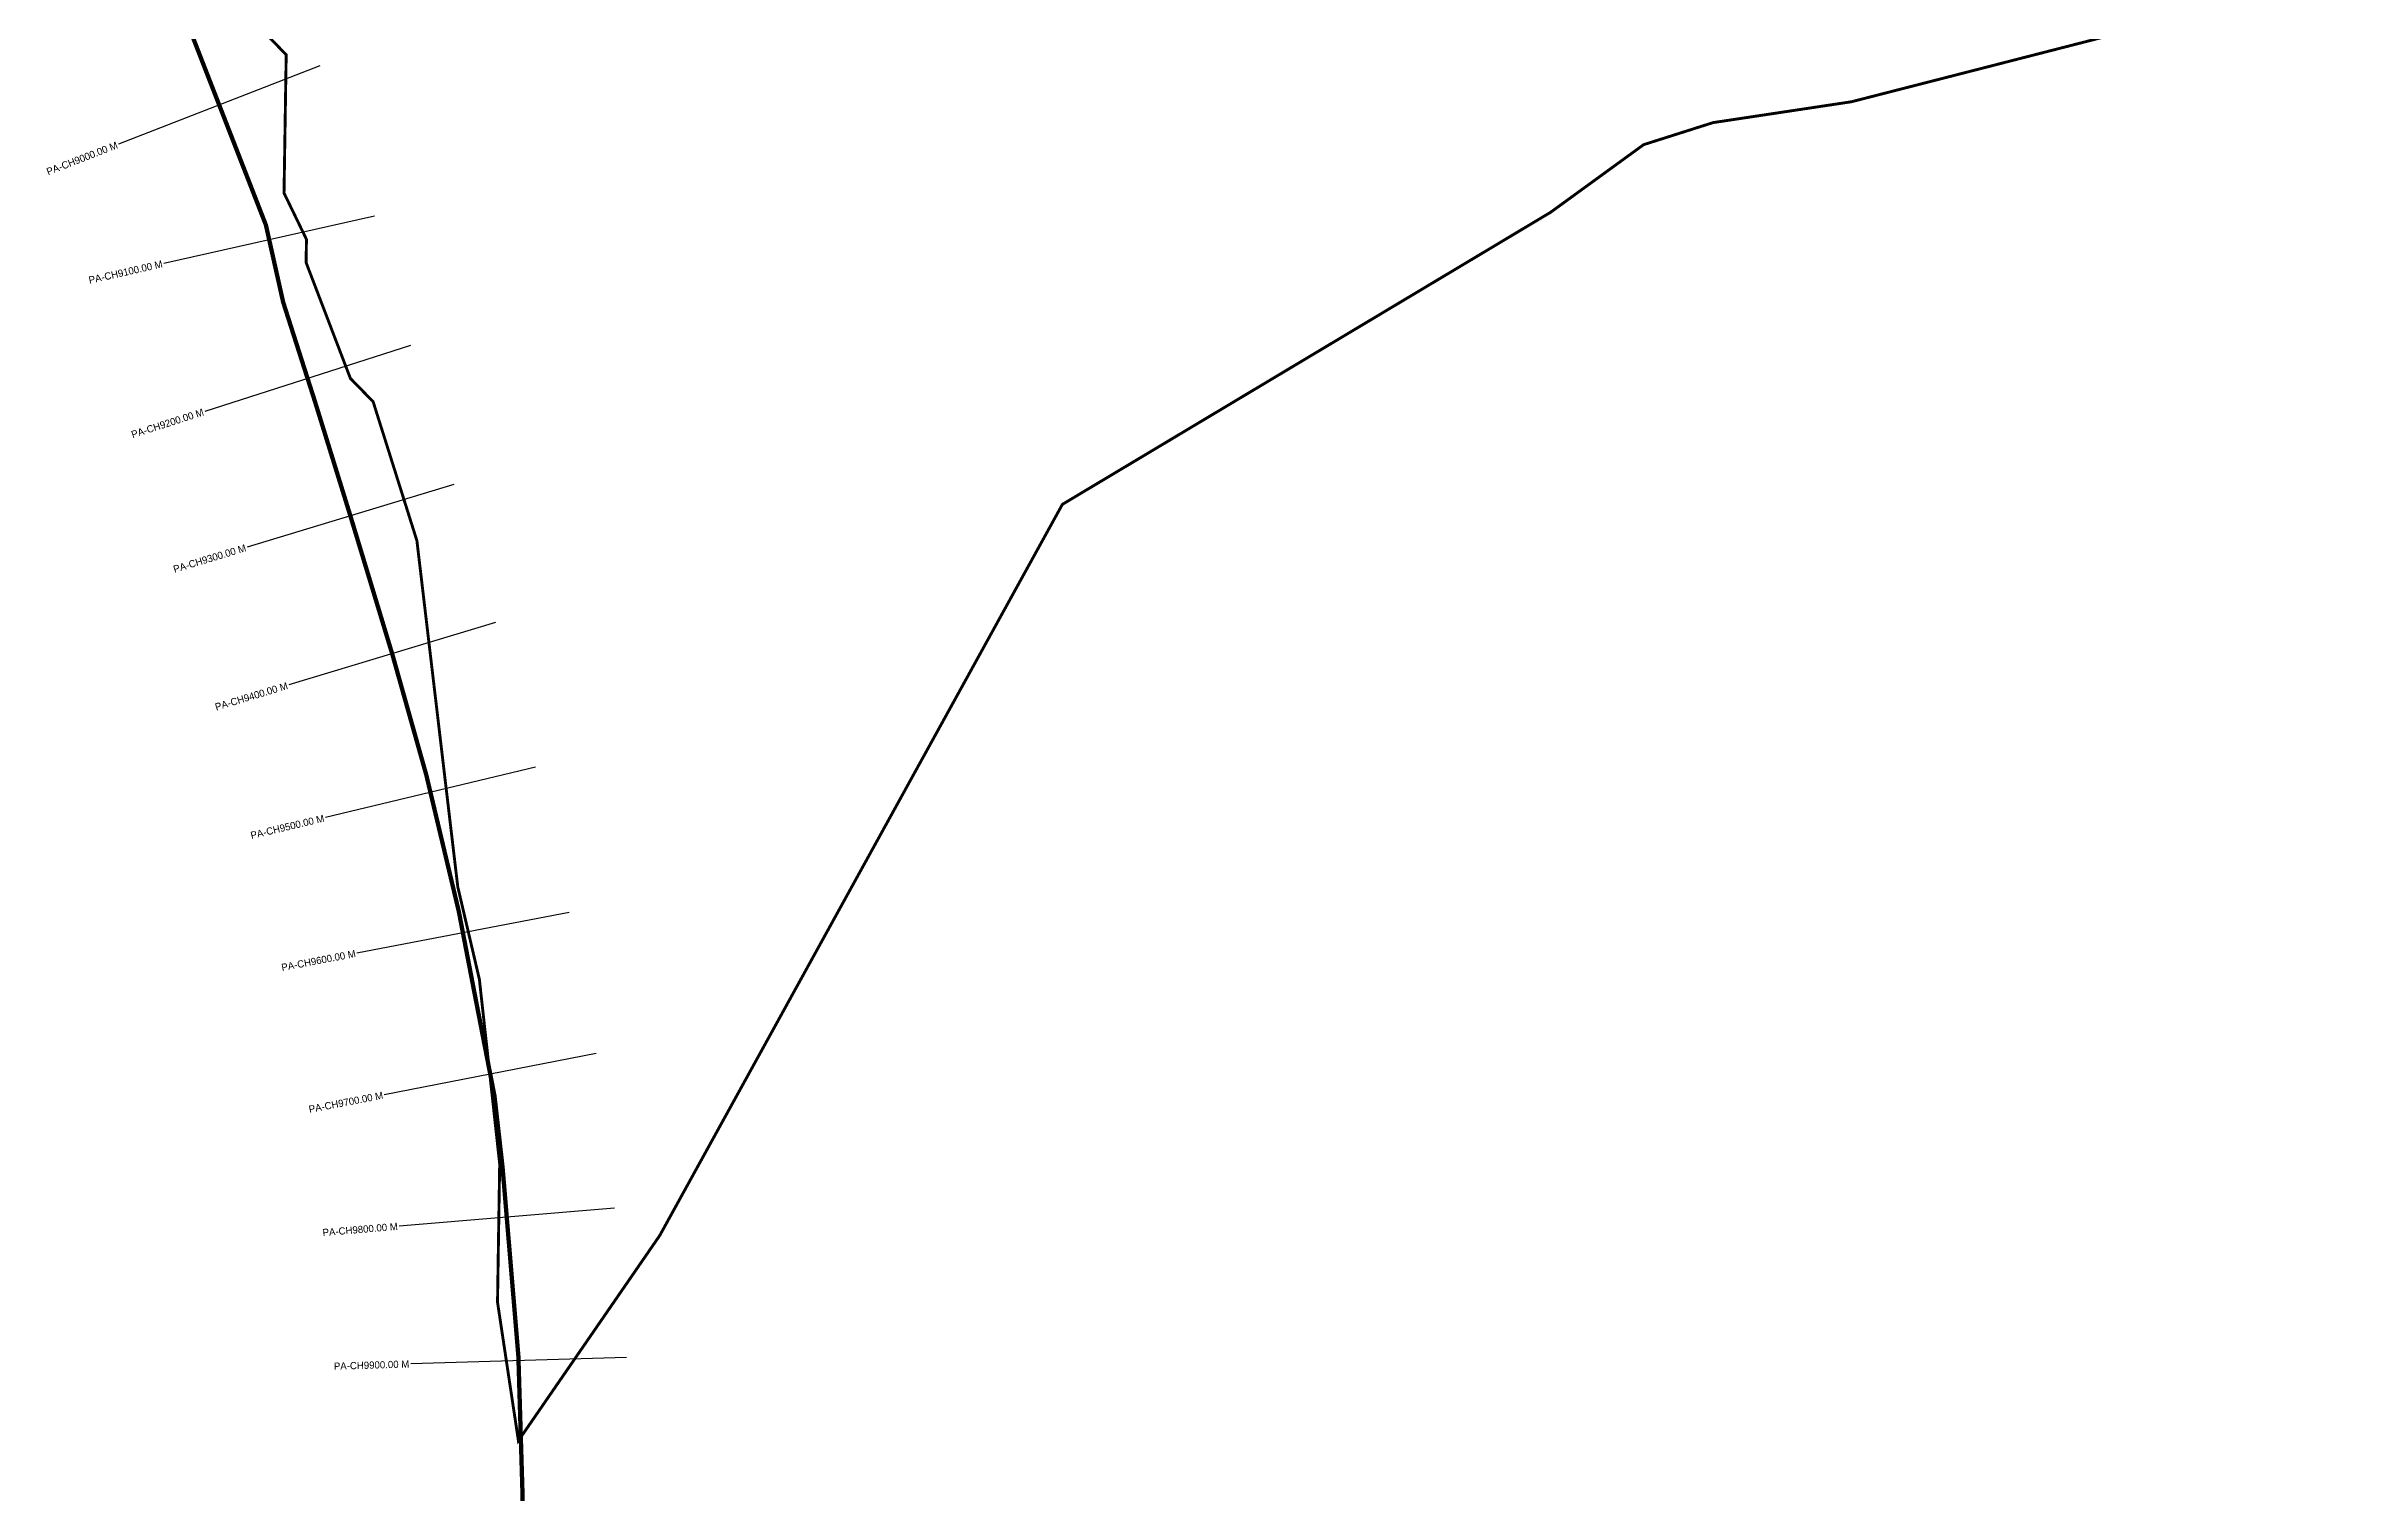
# Model space of a CAD drawing. Header units: metres. Extents: x 260157 to 261808, y 2218563 to 2221978.
# Drawn here: x 260197 to 261805, y 2219747 to 2220752 of the extents above; entities that cross this region are included whole.
import ezdxf
from ezdxf.enums import TextEntityAlignment as Align

# ---------------------------------------------------------------- set-up
doc = ezdxf.new("R2010")
doc.units = ezdxf.units.M
for name, color, linetype in [('CS', 134, 'Continuous'), ('CSMark', 6, 'Continuous'), ('NATURALLY PROTECTED', 3, 'Continuous')]:
    doc.layers.add(name, color=color, linetype=linetype)

msp = doc.modelspace()

# ---------------------------------------------------------------- linework, layer by layer
at = {"color": 6, "const_width": 2}
msp.add_lwpolyline([(261804.5, 2220803.9), (261451.1, 2220713.3), (261354.9, 2220698.8), (261306.7, 2220683.5), (261242, 2220636.5), (260902.9, 2220433.7), (260623.2, 2219926), (260525, 2219783.5), (260510.5, 2219879.7), (260512, 2219975.7), (260497.9, 2220103.9), (260482.9, 2220168.1), (260454.5, 2220408.5), (260424.1, 2220505), (260408.3, 2220521.2), (260377.5, 2220601.7), (260377.8, 2220617.7), (260362.2, 2220649.9), (260363.7, 2220745.9), (260348, 2220762.2)], dxfattribs=at)
at = {"layer": 'CS'}
for p, q in [((260387, 2220738.3), (260247.2, 2220683.9)), ((260425.1, 2220633.9), (260278.7, 2220601)), ((260450, 2220544.1), (260307.2, 2220498.3)), ((260480.1, 2220447.4), (260336.5, 2220404)), ((260509.1, 2220351.7), (260365.5, 2220308.3)), ((260536.8, 2220251.1), (260390.9, 2220216.2)), ((260560.2, 2220150.3), (260412.8, 2220122.1)), ((260579.1, 2220052.3), (260431.8, 2220023.7)), ((260591.7, 2219945), (260442.2, 2219932.5)), ((260600.1, 2219841.3), (260450.2, 2219836.9))]:
    msp.add_line(p, q, dxfattribs=at)
at = {"layer": 'NATURALLY PROTECTED', "const_width": 3, "flags": 128}
msp.add_lwpolyline([(260298.7, 2220758.5), (260349.6, 2220627.7), (260361.6, 2220574.1), (260383.6, 2220505.4), (260408.2, 2220426), (260437.4, 2220329.7), (260461, 2220245.9), (260483.6, 2220151.1), (260494.1, 2220096.5), (260508.4, 2220022.8), (260514, 2219973.4), (260525, 2219842.2), (260527.8, 2219748.7), (260527.7, 2219692.6)], dxfattribs=at)

# ---------------------------------------------------------------- texts
at = {"layer": 'CSMark'}
for s, rotation, p in [('PA-CH9000.00 M', 21.2722, (260246.3, 2220683.5)), ('PA-CH9100.00 M', 12.6587, (260277.7, 2220600.8)), ('PA-CH9200.00 M', 17.7718, (260306.2, 2220498)), ('PA-CH9300.00 M', 16.8385, (260335.6, 2220403.7)), ('PA-CH9400.00 M', 16.8385, (260364.6, 2220308)), ('PA-CH9500.00 M', 13.4633, (260390, 2220215.9)), ('PA-CH9600.00 M', 10.8567, (260411.9, 2220121.9)), ('PA-CH9700.00 M', 10.9914, (260430.9, 2220023.5)), ('PA-CH9800.00 M', 4.7983, (260441.2, 2219932.4)), ('PA-CH9900.00 M', 1.716, (260449.2, 2219836.8))]:
    msp.add_text(s, height=5, rotation=rotation, dxfattribs=at).set_placement(p, align=Align.MIDDLE_RIGHT)

doc.saveas('drawing.dxf')
